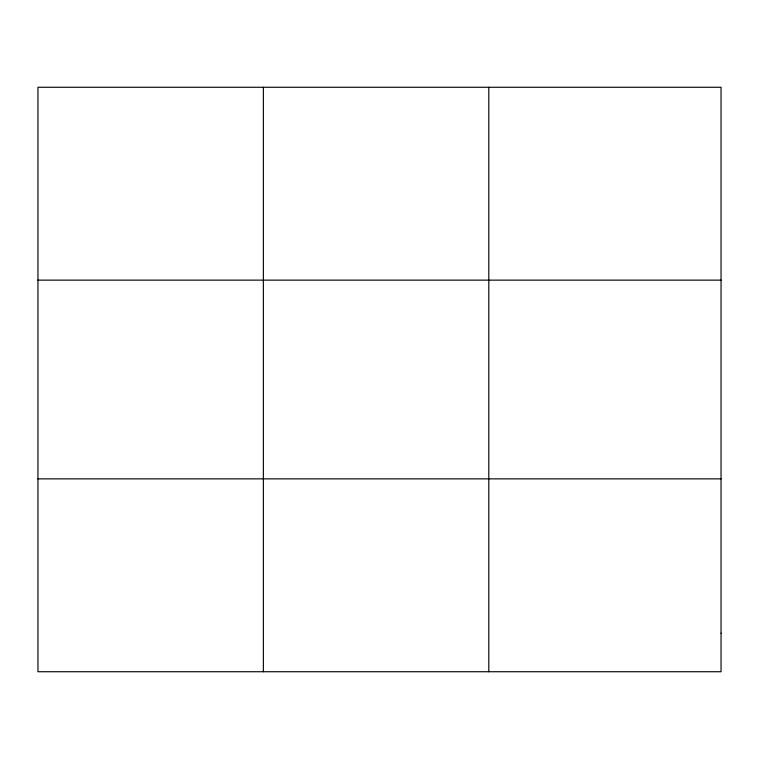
<?xml version="1.0" encoding="UTF-8"?>
<svg xmlns="http://www.w3.org/2000/svg" width="759" height="759" viewBox="0 0 759 759"><rect width="100%" height="100%" fill="white"/><g stroke="black" fill="none" stroke-linecap="round" stroke-linejoin="round"><path stroke-width="1.14" d="M263.373 87.266L263.373 671.734M488.796 87.266L488.796 671.734M37.95 280.137L721.05 280.137M37.95 478.863L721.05 478.863M721.05 633.158L721.05 671.734L37.95 671.734L37.95 87.266L721.05 87.266L721.05 633.158"/></g></svg>
